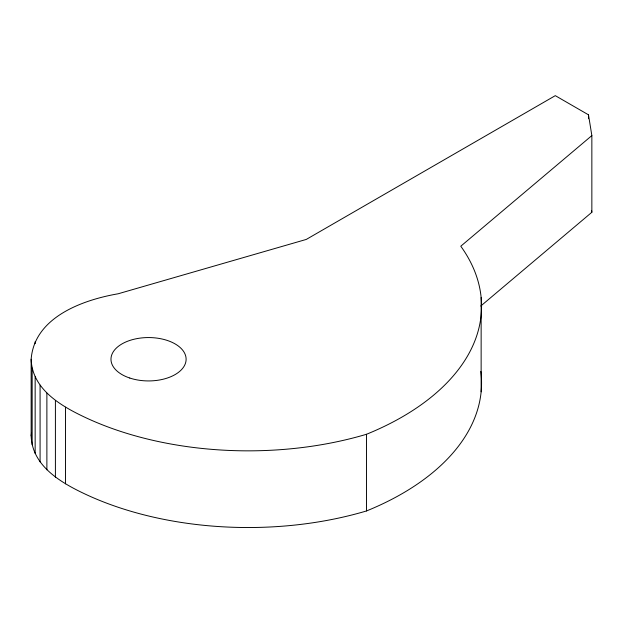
<?xml version="1.0" encoding="UTF-8"?>
<svg xmlns="http://www.w3.org/2000/svg" width="623" height="623" viewBox="0 0 623 623"><rect width="100%" height="100%" fill="white"/><g stroke="black" fill="none" stroke-linecap="round" stroke-linejoin="round"><path stroke-width="0.93" d="M480.824 371.417A271.036 156.482 0 0 1 366.503 510.953A258.28 149.115 0 0 1 85.701 494.335C61.459 482.981 32.092 466.152 31.15 435.929L31.15 359.245C34.335 317.185 82.766 299.904 118.16 293.776L306.267 239.434L555.295 95.654L588.501 114.827L591.85 135.596L591.85 212.279L480.777 306.018M31.15 435.929L31.454 433.273M591.85 135.596L460.786 246.21A271.036 156.482 0 0 1 366.503 434.27L366.503 510.953M31.15 359.245C32.092 389.468 61.459 406.297 85.701 417.651A258.28 149.115 0 0 0 366.503 434.27M591.546 210.387L591.85 212.279M588.501 114.827L588.501 118.705M481.143 297.514L481.135 391.812M65.532 407.169L65.532 483.853M55.408 400.503L55.408 477.187M46.881 393.136L46.881 469.82M40.082 385.185L40.082 461.869M35.153 341.7L35.153 343.647M35.153 376.79L35.153 453.466M32.155 368.092L32.155 444.775M129.763 378.029A37.567 21.688 0 0 0 186.113 359.245A37.567 21.688 0 0 0 129.763 340.462A37.567 21.688 0 0 0 129.763 378.029"/></g></svg>
